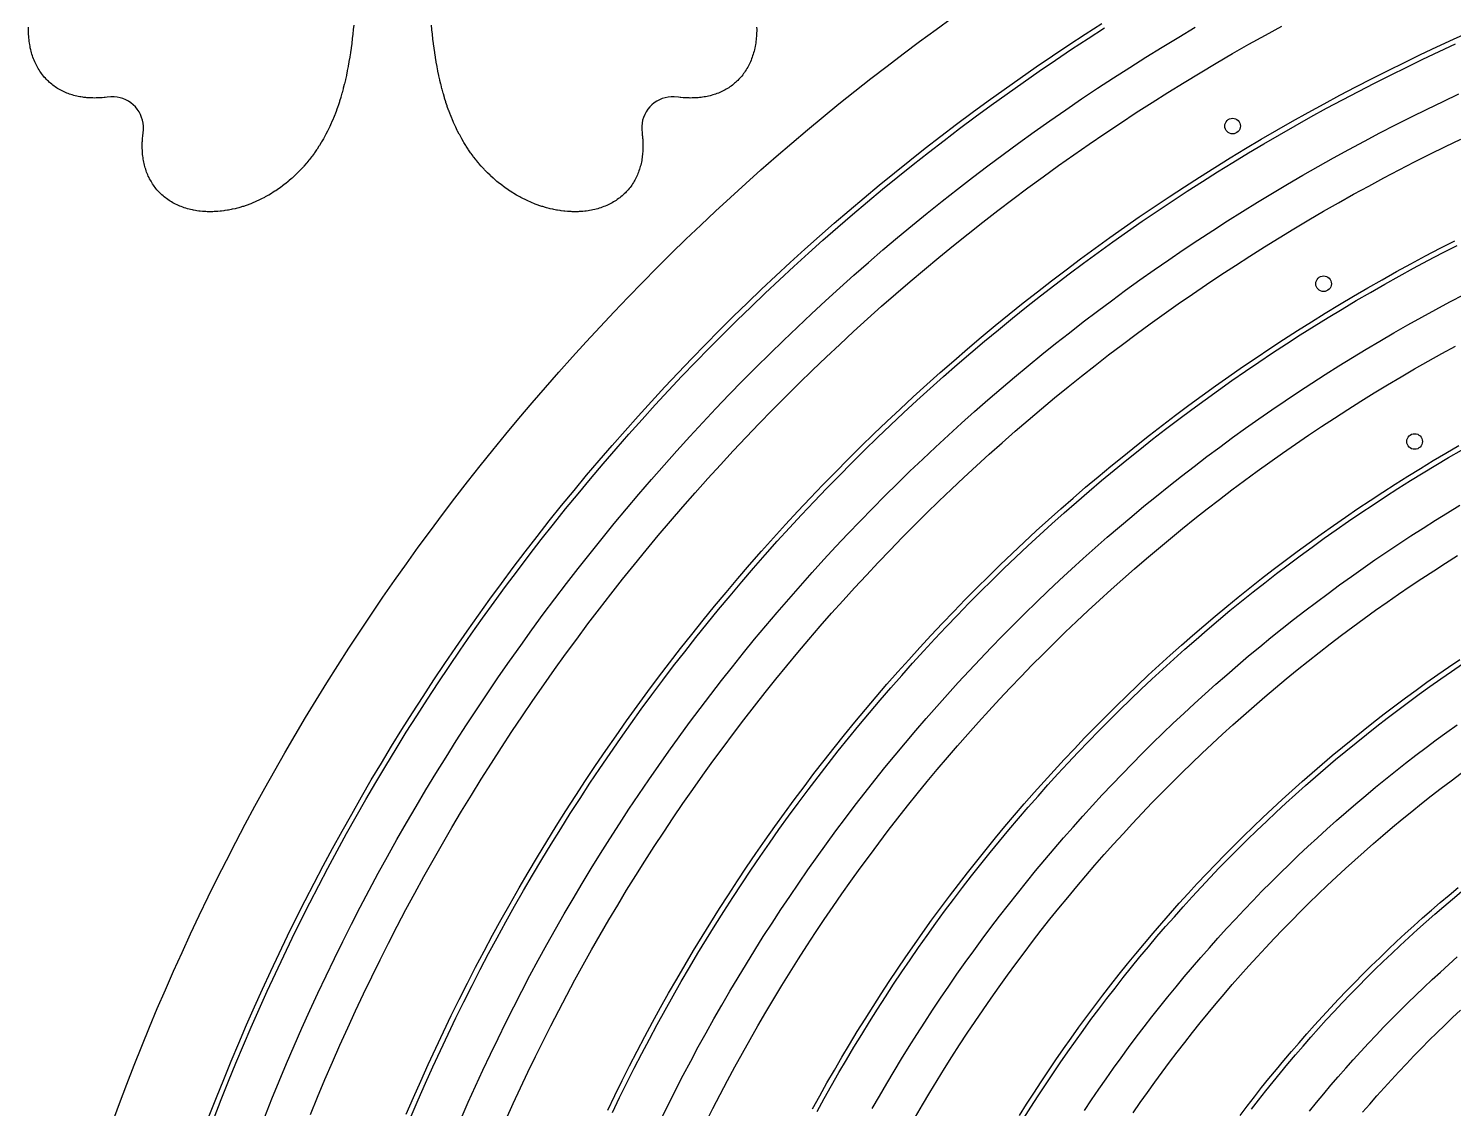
# Model space of a CAD drawing. Header units: metres. Extents: x 10 to 1210, y 10 to 2773.
# Drawn here: x 21 to 295, y 2460.6 to 2668.2 of the extents above; entities that cross this region are included whole.
import ezdxf

# ---------------------------------------------------------------- set-up
doc = ezdxf.new("R2010")
doc.units = ezdxf.units.M
for name, color, linetype in [('ACIKLIK', 5, 'Continuous'), ('ASKI_DELIK', 6, 'Continuous'), ('CAM_SABLON', 4, 'Continuous'), ('DIS_KENAR_V91_Z3', 1, 'Continuous'), ('LAMBA_T4_Z4', 3, 'Continuous')]:
    doc.layers.add(name, color=color, linetype=linetype)

msp = doc.modelspace()

# ---------------------------------------------------------------- linework, layer by layer
at = {"layer": 'ACIKLIK'}
for points in [[(66.43, 2459.03), (67.8, 2462.46), (69.2, 2465.87), (70.63, 2469.28), (72.08, 2472.67), (73.57, 2476.05), (75.09, 2479.42), (76.63, 2482.77), (78.21, 2486.11), (79.81, 2489.43), (81.44, 2492.74), (83.1, 2496.04), (84.79, 2499.32), (86.51, 2502.59), (88.26, 2505.84), (90.04, 2509.07), (91.84, 2512.3), (93.67, 2515.5), (95.53, 2518.69), (97.42, 2521.86), (99.33, 2525.02), (101.28, 2528.16), (103.25, 2531.28), (105.24, 2534.38), (107.27, 2537.47), (109.32, 2540.54), (111.39, 2543.59), (113.5, 2546.62), (115.63, 2549.64), (117.79, 2552.63), (119.97, 2555.61), (122.18, 2558.57), (124.41, 2561.51), (126.67, 2564.42), (128.96, 2567.32), (131.27, 2570.2), (133.6, 2573.06), (135.96, 2575.9), (138.35, 2578.72), (140.76, 2581.51), (143.19, 2584.29), (145.65, 2587.04), (148.13, 2589.77), (150.64, 2592.49), (153.17, 2595.17), (155.72, 2597.84), (158.3, 2600.48), (160.89, 2603.11), (163.52, 2605.7), (166.16, 2608.28), (168.83, 2610.83), (171.51, 2613.36), (174.23, 2615.87), (176.96, 2618.35), (179.71, 2620.81), (182.49, 2623.24), (185.28, 2625.65), (188.1, 2628.04), (190.94, 2630.4), (193.8, 2632.73), (196.68, 2635.04), (199.58, 2637.33), (202.49, 2639.59), (205.43, 2641.82), (208.39, 2644.03), (211.37, 2646.21), (214.36, 2648.37), (217.38, 2650.5), (220.41, 2652.61), (223.46, 2654.68), (226.53, 2656.73), (229.62, 2658.76), (232.72, 2660.75), (235.84, 2662.72), (238.98, 2664.67), (242.14, 2666.58), (245.31, 2668.47)], [(104.18, 2458.71), (105.54, 2461.81), (106.94, 2464.9), (108.35, 2467.98), (109.8, 2471.04), (111.27, 2474.09), (112.77, 2477.12), (114.29, 2480.15), (115.84, 2483.16), (117.42, 2486.15), (119.02, 2489.14), (120.65, 2492.11), (122.3, 2495.06), (123.98, 2498), (125.69, 2500.92), (127.42, 2503.83), (129.18, 2506.73), (130.96, 2509.61), (132.76, 2512.47), (134.6, 2515.32), (136.45, 2518.15), (138.33, 2520.97), (140.24, 2523.77), (142.17, 2526.55), (144.12, 2529.31), (146.1, 2532.06), (148.1, 2534.79), (150.13, 2537.5), (152.18, 2540.2), (154.25, 2542.88), (156.35, 2545.54), (158.47, 2548.18), (160.61, 2550.8), (162.77, 2553.4), (164.96, 2555.99), (167.17, 2558.55), (169.41, 2561.1), (171.66, 2563.62), (173.94, 2566.13), (176.23, 2568.62), (178.55, 2571.08), (180.9, 2573.53), (183.26, 2575.95), (185.64, 2578.36), (188.05, 2580.74), (190.47, 2583.1), (192.92, 2585.45), (195.38, 2587.77), (197.87, 2590.06), (200.38, 2592.34), (202.9, 2594.59), (205.45, 2596.83), (208.01, 2599.04), (210.6, 2601.23), (213.2, 2603.39), (215.82, 2605.53), (218.46, 2607.65), (221.12, 2609.75), (223.8, 2611.82), (226.5, 2613.87), (229.21, 2615.9), (231.94, 2617.9), (234.69, 2619.88), (237.45, 2621.83), (240.23, 2623.76), (243.03, 2625.67), (245.85, 2627.55), (248.68, 2629.4), (251.53, 2631.24), (254.39, 2633.04), (257.27, 2634.82), (260.17, 2636.58), (263.08, 2638.31), (266, 2640.02), (268.94, 2641.7), (271.89, 2643.35), (274.86, 2644.98), (277.85, 2646.58), (280.84, 2648.16), (283.85, 2649.71), (286.88, 2651.23), (289.91, 2652.73), (292.96, 2654.2), (296.02, 2655.65)], [(142.73, 2458.74), (144.09, 2461.51), (145.47, 2464.26), (146.89, 2467), (148.32, 2469.72), (149.78, 2472.44), (151.26, 2475.14), (152.76, 2477.83), (154.29, 2480.5), (155.85, 2483.16), (157.42, 2485.81), (159.02, 2488.44), (160.64, 2491.06), (162.28, 2493.67), (163.95, 2496.26), (165.64, 2498.83), (167.35, 2501.39), (169.08, 2503.94), (170.84, 2506.47), (172.62, 2508.99), (174.42, 2511.49), (176.24, 2513.97), (178.08, 2516.44), (179.95, 2518.89), (181.83, 2521.33), (183.74, 2523.75), (185.67, 2526.15), (187.62, 2528.54), (189.59, 2530.9), (191.58, 2533.25), (193.59, 2535.59), (195.62, 2537.9), (197.67, 2540.2), (199.74, 2542.48), (201.83, 2544.75), (203.94, 2546.99), (206.07, 2549.21), (208.22, 2551.42), (210.39, 2553.61), (212.58, 2555.78), (214.79, 2557.93), (217.01, 2560.06), (219.25, 2562.17), (221.52, 2564.26), (223.8, 2566.33), (226.1, 2568.38), (228.41, 2570.41), (230.75, 2572.42), (233.1, 2574.41), (235.46, 2576.38), (237.85, 2578.33), (240.25, 2580.26), (242.67, 2582.17), (245.11, 2584.05), (247.56, 2585.92), (250.03, 2587.76), (252.51, 2589.58), (255.01, 2591.38), (257.53, 2593.16), (260.06, 2594.92), (262.61, 2596.65), (265.17, 2598.36), (267.74, 2600.05), (270.33, 2601.72), (272.94, 2603.36), (275.56, 2604.98), (278.19, 2606.58), (280.84, 2608.15), (283.5, 2609.71), (286.17, 2611.24), (288.86, 2612.74), (291.56, 2614.22), (294.28, 2615.68), (297, 2617.11)], [(183.23, 2460.59), (184.6, 2463), (186, 2465.4), (187.42, 2467.78), (188.86, 2470.15), (190.32, 2472.51), (191.8, 2474.86), (193.3, 2477.2), (194.82, 2479.52), (196.37, 2481.82), (197.93, 2484.12), (199.51, 2486.4), (201.11, 2488.66), (202.73, 2490.92), (204.37, 2493.15), (206.03, 2495.38), (207.71, 2497.59), (209.41, 2499.78), (211.13, 2501.96), (212.87, 2504.12), (214.62, 2506.27), (216.4, 2508.41), (218.19, 2510.52), (220, 2512.63), (221.83, 2514.71), (223.68, 2516.78), (225.55, 2518.84), (227.43, 2520.88), (229.33, 2522.9), (231.25, 2524.9), (233.19, 2526.89), (235.14, 2528.86), (237.11, 2530.81), (239.1, 2532.75), (241.1, 2534.67), (243.12, 2536.57), (245.16, 2538.45), (247.22, 2540.32), (249.29, 2542.17), (251.37, 2544), (253.48, 2545.81), (255.59, 2547.6), (257.73, 2549.38), (259.88, 2551.13), (262.04, 2552.87), (264.22, 2554.59), (266.41, 2556.29), (268.62, 2557.97), (270.85, 2559.63), (273.08, 2561.27), (275.34, 2562.89), (277.6, 2564.49), (279.88, 2566.07), (282.18, 2567.63), (284.48, 2569.18), (286.8, 2570.7), (289.14, 2572.2), (291.49, 2573.68), (293.85, 2575.14), (296.22, 2576.58)], [(224.01, 2460.2), (225.38, 2462.25), (226.77, 2464.29), (228.18, 2466.32), (229.61, 2468.34), (231.05, 2470.34), (232.51, 2472.33), (233.99, 2474.31), (235.48, 2476.28), (236.99, 2478.23), (238.52, 2480.17), (240.07, 2482.1), (241.63, 2484.01), (243.21, 2485.91), (244.81, 2487.79), (246.42, 2489.66), (248.05, 2491.52), (249.69, 2493.36), (251.35, 2495.19), (253.03, 2497.01), (254.72, 2498.8), (256.43, 2500.59), (258.15, 2502.36), (259.89, 2504.11), (261.64, 2505.85), (263.41, 2507.57), (265.2, 2509.28), (266.99, 2510.97), (268.81, 2512.65), (270.64, 2514.31), (272.48, 2515.95), (274.34, 2517.58), (276.21, 2519.19), (278.09, 2520.79), (279.99, 2522.37), (281.9, 2523.93), (283.83, 2525.48), (285.77, 2527.01), (287.72, 2528.52), (289.69, 2530.01), (291.67, 2531.49), (293.66, 2532.95), (295.66, 2534.39)], [(267.27, 2460.07), (268.64, 2461.75), (270.02, 2463.41), (271.42, 2465.06), (272.83, 2466.7), (274.26, 2468.33), (275.7, 2469.94), (277.16, 2471.55), (278.62, 2473.14), (280.11, 2474.71), (281.6, 2476.28), (283.11, 2477.83), (284.64, 2479.36), (286.17, 2480.89), (287.72, 2482.4), (289.29, 2483.89), (290.86, 2485.38), (292.45, 2486.84), (294.06, 2488.3), (295.67, 2489.74)]]:
    msp.add_lwpolyline(points, dxfattribs=at)
at = {"layer": 'ASKI_DELIK'}
for centre in [(252.5, 2649.47), (270, 2619.15), (287.5, 2588.83)]:
    msp.add_circle(centre, 1.5, dxfattribs=at)
at = {"layer": 'CAM_SABLON'}
for points in [[(56.69, 2458.81), (58.06, 2462.33), (59.46, 2465.83), (60.88, 2469.32), (62.34, 2472.8), (63.83, 2476.26), (65.35, 2479.71), (66.9, 2483.15), (68.48, 2486.57), (70.08, 2489.98), (71.72, 2493.38), (73.39, 2496.76), (75.09, 2500.12), (76.81, 2503.48), (78.57, 2506.81), (80.35, 2510.13), (82.16, 2513.44), (84.01, 2516.73), (85.88, 2520), (87.78, 2523.26), (89.7, 2526.5), (91.66, 2529.72), (93.64, 2532.93), (95.66, 2536.11), (97.69, 2539.28), (99.76, 2542.44), (101.86, 2545.57), (103.98, 2548.69), (106.13, 2551.78), (108.3, 2554.86), (110.5, 2557.92), (112.73, 2560.96), (114.99, 2563.98), (117.27, 2566.98), (119.58, 2569.97), (121.91, 2572.93), (124.27, 2575.87), (126.66, 2578.79), (129.07, 2581.68), (131.5, 2584.56), (133.97, 2587.42), (136.45, 2590.25), (138.96, 2593.06), (141.5, 2595.85), (144.06, 2598.62), (146.64, 2601.37), (149.25, 2604.09), (151.88, 2606.79), (154.53, 2609.47), (157.21, 2612.12), (159.91, 2614.75), (162.63, 2617.36), (165.38, 2619.94), (168.15, 2622.5), (170.94, 2625.04), (173.75, 2627.55), (176.58, 2630.03), (179.44, 2632.5), (182.32, 2634.93), (185.21, 2637.34), (188.13, 2639.73), (191.07, 2642.09), (194.03, 2644.42), (197.02, 2646.73), (200.02, 2649.01), (203.04, 2651.27), (206.08, 2653.5), (209.14, 2655.7), (212.22, 2657.87), (215.31, 2660.02), (218.43, 2662.14), (221.56, 2664.24), (224.72, 2666.31), (227.89, 2668.34)], [(94.56, 2459.12), (95.93, 2462.3), (97.32, 2465.47), (98.75, 2468.63), (100.2, 2471.78), (101.67, 2474.91), (103.18, 2478.03), (104.71, 2481.14), (106.27, 2484.23), (107.86, 2487.31), (109.47, 2490.38), (111.11, 2493.43), (112.78, 2496.47), (114.47, 2499.49), (116.19, 2502.5), (117.93, 2505.49), (119.7, 2508.47), (121.5, 2511.43), (123.33, 2514.38), (125.17, 2517.31), (127.05, 2520.22), (128.95, 2523.12), (130.87, 2526), (132.82, 2528.86), (134.8, 2531.71), (136.8, 2534.54), (138.82, 2537.35), (140.87, 2540.14), (142.94, 2542.92), (145.04, 2545.68), (147.16, 2548.42), (149.3, 2551.14), (151.47, 2553.84), (153.67, 2556.52), (155.88, 2559.19), (158.12, 2561.83), (160.38, 2564.46), (162.66, 2567.06), (164.97, 2569.64), (167.3, 2572.21), (169.65, 2574.75), (172.03, 2577.28), (174.42, 2579.78), (176.84, 2582.26), (179.28, 2584.72), (181.74, 2587.16), (184.22, 2589.58), (186.72, 2591.97), (189.25, 2594.35), (191.79, 2596.7), (194.36, 2599.03), (196.94, 2601.34), (199.54, 2603.62), (202.17, 2605.88), (204.81, 2608.12), (207.48, 2610.33), (210.16, 2612.53), (212.86, 2614.7), (215.58, 2616.84), (218.32, 2618.96), (221.08, 2621.06), (223.86, 2623.13), (226.65, 2625.18), (229.46, 2627.2), (232.29, 2629.2), (235.14, 2631.18), (238, 2633.13), (240.88, 2635.05), (243.78, 2636.95), (246.69, 2638.83), (249.62, 2640.67), (252.57, 2642.5), (255.53, 2644.3), (258.51, 2646.07), (261.5, 2647.81), (264.51, 2649.53), (267.53, 2651.22), (270.57, 2652.89), (273.62, 2654.53), (276.69, 2656.14), (279.77, 2657.73), (282.86, 2659.29), (285.97, 2660.82), (289.09, 2662.33), (292.22, 2663.8), (295.37, 2665.25)], [(133.26, 2459.84), (134.64, 2462.69), (136.03, 2465.52), (137.46, 2468.34), (138.9, 2471.15), (140.37, 2473.95), (141.87, 2476.73), (143.39, 2479.5), (144.93, 2482.26), (146.5, 2485), (148.09, 2487.73), (149.71, 2490.44), (151.34, 2493.14), (153.01, 2495.83), (154.69, 2498.5), (156.4, 2501.16), (158.13, 2503.8), (159.89, 2506.43), (161.67, 2509.04), (163.47, 2511.63), (165.29, 2514.21), (167.14, 2516.78), (169, 2519.33), (170.89, 2521.86), (172.81, 2524.37), (174.74, 2526.87), (176.7, 2529.35), (178.67, 2531.81), (180.67, 2534.26), (182.69, 2536.69), (184.73, 2539.1), (186.8, 2541.49), (188.88, 2543.87), (190.98, 2546.23), (193.11, 2548.56), (195.25, 2550.88), (197.41, 2553.18), (199.6, 2555.47), (201.8, 2557.73), (204.03, 2559.97), (206.27, 2562.2), (208.53, 2564.4), (210.82, 2566.59), (213.12, 2568.75), (215.44, 2570.89), (217.77, 2573.02), (220.13, 2575.12), (222.51, 2577.2), (224.9, 2579.27), (227.31, 2581.31), (229.74, 2583.33), (232.19, 2585.33), (234.65, 2587.3), (237.13, 2589.26), (239.63, 2591.19), (242.14, 2593.11), (244.67, 2595), (247.22, 2596.86), (249.79, 2598.71), (252.37, 2600.53), (254.96, 2602.33), (257.57, 2604.11), (260.2, 2605.87), (262.84, 2607.6), (265.5, 2609.31), (268.17, 2610.99), (270.86, 2612.66), (273.56, 2614.29), (276.27, 2615.91), (279, 2617.5), (281.74, 2619.07), (284.5, 2620.61), (287.27, 2622.13), (290.05, 2623.63), (292.85, 2625.1), (295.66, 2626.54)], [(172.63, 2460.03), (174, 2462.53), (175.39, 2465.02), (176.81, 2467.5), (178.25, 2469.96), (179.71, 2472.42), (181.19, 2474.86), (182.69, 2477.28), (184.21, 2479.7), (185.75, 2482.1), (187.32, 2484.48), (188.9, 2486.86), (190.51, 2489.21), (192.14, 2491.56), (193.78, 2493.89), (195.45, 2496.21), (197.14, 2498.51), (198.85, 2500.79), (200.57, 2503.06), (202.32, 2505.32), (204.09, 2507.56), (205.87, 2509.79), (207.68, 2512), (209.5, 2514.19), (211.35, 2516.37), (213.21, 2518.53), (215.09, 2520.68), (216.99, 2522.81), (218.91, 2524.92), (220.85, 2527.01), (222.8, 2529.09), (224.78, 2531.15), (226.77, 2533.2), (228.78, 2535.22), (230.8, 2537.23), (232.85, 2539.22), (234.91, 2541.2), (236.99, 2543.15), (239.08, 2545.09), (241.19, 2547.01), (243.32, 2548.91), (245.47, 2550.79), (247.63, 2552.65), (249.81, 2554.5), (252, 2556.32), (254.21, 2558.13), (256.44, 2559.91), (258.68, 2561.68), (260.94, 2563.43), (263.21, 2565.15), (265.49, 2566.86), (267.79, 2568.55), (270.11, 2570.22), (272.44, 2571.86), (274.79, 2573.49), (277.14, 2575.1), (279.52, 2576.68), (281.9, 2578.25), (284.3, 2579.79), (286.72, 2581.31), (289.14, 2582.81), (291.58, 2584.29), (294.04, 2585.75), (296.5, 2587.19)], [(212.37, 2458.74), (213.73, 2460.89), (215.11, 2463.03), (216.51, 2465.17), (217.92, 2467.28), (219.36, 2469.39), (220.81, 2471.48), (222.28, 2473.57), (223.77, 2475.63), (225.27, 2477.69), (226.8, 2479.73), (228.34, 2481.76), (229.9, 2483.77), (231.48, 2485.77), (233.07, 2487.76), (234.69, 2489.73), (236.32, 2491.69), (237.96, 2493.64), (239.62, 2495.57), (241.31, 2497.48), (243, 2499.39), (244.72, 2501.27), (246.44, 2503.14), (248.19, 2505), (249.95, 2506.84), (251.73, 2508.67), (253.52, 2510.48), (255.33, 2512.27), (257.16, 2514.05), (259, 2515.81), (260.86, 2517.56), (262.73, 2519.28), (264.61, 2521), (266.52, 2522.69), (268.43, 2524.38), (270.36, 2526.04), (272.31, 2527.68), (274.27, 2529.31), (276.24, 2530.93), (278.23, 2532.52), (280.23, 2534.1), (282.24, 2535.66), (284.27, 2537.2), (286.31, 2538.73), (288.37, 2540.23), (290.43, 2541.72), (292.52, 2543.19), (294.61, 2544.64), (296.72, 2546.08)], [(256.11, 2460.45), (257.48, 2462.22), (258.87, 2463.99), (260.27, 2465.74), (261.69, 2467.47), (263.13, 2469.2), (264.58, 2470.91), (266.04, 2472.61), (267.52, 2474.29), (269.01, 2475.97), (270.52, 2477.63), (272.04, 2479.27), (273.58, 2480.91), (275.13, 2482.53), (276.69, 2484.13), (278.27, 2485.73), (279.87, 2487.31), (281.47, 2488.87), (283.09, 2490.42), (284.73, 2491.96), (286.37, 2493.48), (288.03, 2494.99), (289.71, 2496.48), (291.39, 2497.96), (293.09, 2499.42), (294.8, 2500.87), (296.53, 2502.31)]]:
    msp.add_lwpolyline(points, dxfattribs=at)
at = {"layer": 'DIS_KENAR_V91_Z3'}
for points in [[(83.54, 2668.9), (83.45, 2668.05), (83.45, 2668.02), (83.36, 2667.17), (83.35, 2667.13), (83.25, 2666.29), (83.25, 2666.24), (83.14, 2665.4), (83.14, 2665.35), (83.02, 2664.52), (83.02, 2664.47), (82.9, 2663.64), (82.89, 2663.58), (82.76, 2662.77), (82.75, 2662.7), (82.62, 2661.89), (82.61, 2661.82), (82.47, 2661.02), (82.45, 2660.95), (82.3, 2660.15), (82.29, 2660.07), (82.13, 2659.29), (82.11, 2659.21), (81.94, 2658.43), (81.92, 2658.34), (81.74, 2657.58), (81.72, 2657.49), (81.53, 2656.73), (81.5, 2656.64), (81.3, 2655.89), (81.27, 2655.79), (81.06, 2655.06), (81.03, 2654.95), (80.8, 2654.23), (80.77, 2654.12), (80.52, 2653.37), (80.48, 2653.25), (80.23, 2652.55), (80.19, 2652.44), (79.93, 2651.75), (79.88, 2651.63), (79.61, 2650.96), (79.56, 2650.84), (79.28, 2650.18), (79.22, 2650.05), (78.93, 2649.41), (78.87, 2649.28), (78.56, 2648.65), (78.49, 2648.52), (78.17, 2647.9), (78.1, 2647.77), (77.77, 2647.16), (77.7, 2647.03), (77.36, 2646.44), (77.28, 2646.31), (76.92, 2645.73), (76.84, 2645.6), (76.47, 2645.03), (76.38, 2644.9), (76, 2644.35), (75.91, 2644.22), (75.52, 2643.69), (75.42, 2643.55), (75.01, 2643.03), (74.91, 2642.9), (74.5, 2642.4), (74.39, 2642.27), (73.96, 2641.78), (73.85, 2641.65), (73.41, 2641.18), (73.3, 2641.06), (72.85, 2640.6), (72.73, 2640.47), (72.27, 2640.03), (72.15, 2639.91), (71.68, 2639.48), (71.55, 2639.37), (71.07, 2638.96), (70.94, 2638.84), (70.46, 2638.45), (70.32, 2638.34), (69.82, 2637.96), (69.68, 2637.86), (69.18, 2637.49), (69.04, 2637.39), (68.53, 2637.05), (68.38, 2636.95), (67.87, 2636.62), (67.71, 2636.53), (67.2, 2636.22), (67.04, 2636.13), (66.52, 2635.84), (66.36, 2635.75), (65.83, 2635.48), (65.66, 2635.4), (65.13, 2635.15), (64.97, 2635.07), (64.44, 2634.83), (64.27, 2634.76), (63.73, 2634.55), (63.56, 2634.48), (63.03, 2634.28), (62.85, 2634.22), (62.32, 2634.04), (62.13, 2633.98), (61.61, 2633.83), (61.42, 2633.77), (60.9, 2633.64), (60.71, 2633.59), (60.19, 2633.47), (59.99, 2633.43), (59.48, 2633.33), (59.28, 2633.29), (58.78, 2633.21), (58.57, 2633.18), (58.08, 2633.12), (57.87, 2633.1), (57.38, 2633.06), (57.17, 2633.04), (56.69, 2633.02), (56.47, 2633.01), (56.01, 2633), (55.79, 2633), (55.34, 2633.01), (55.11, 2633.02), (54.68, 2633.05), (54.44, 2633.07), (54.02, 2633.11), (53.78, 2633.14), (53.38, 2633.19), (53.14, 2633.23), (52.75, 2633.3), (52.51, 2633.35), (52.14, 2633.43), (51.89, 2633.5), (51.54, 2633.59), (51.28, 2633.67), (50.95, 2633.77), (50.69, 2633.86), (50.38, 2633.98), (50.12, 2634.08), (49.83, 2634.21), (49.57, 2634.33), (49.29, 2634.46), (49.03, 2634.59), (48.77, 2634.73), (48.52, 2634.88), (48.27, 2635.03), (48.02, 2635.19), (47.79, 2635.35), (47.55, 2635.52), (47.33, 2635.68), (47.09, 2635.87), (46.89, 2636.04), (46.66, 2636.25), (46.47, 2636.42), (46.25, 2636.64), (46.08, 2636.82), (45.87, 2637.05), (45.7, 2637.24), (45.5, 2637.48), (45.35, 2637.67), (45.16, 2637.92), (45.02, 2638.13), (44.85, 2638.38), (44.71, 2638.6), (44.56, 2638.85), (44.43, 2639.08), (44.29, 2639.34), (44.17, 2639.58), (44.04, 2639.85), (43.93, 2640.1), (43.82, 2640.36), (43.72, 2640.63), (43.63, 2640.89), (43.53, 2641.17), (43.45, 2641.42), (43.37, 2641.72), (43.3, 2641.97), (43.23, 2642.28), (43.17, 2642.52), (43.11, 2642.84), (43.07, 2643.09), (43.02, 2643.42), (42.99, 2643.66), (42.95, 2644), (42.92, 2644.23), (42.9, 2644.59), (42.89, 2644.81), (42.87, 2645.18), (42.87, 2645.39), (42.86, 2645.78), (42.87, 2645.98), (42.88, 2646.37), (42.89, 2646.57), (42.91, 2646.97), (42.93, 2647.15), (42.97, 2647.56), (42.99, 2647.74), (43.03, 2648.06), (43.1, 2648.87), (43.1, 2649.45), (43.04, 2650.03), (42.92, 2650.6), (42.75, 2651.15), (42.52, 2651.69), (42.25, 2652.21), (41.92, 2652.69), (41.55, 2653.14), (41.14, 2653.55), (40.69, 2653.92), (40.21, 2654.25), (39.69, 2654.52), (39.15, 2654.75), (38.6, 2654.92), (38.03, 2655.04), (37.45, 2655.1), (36.86, 2655.1), (36.11, 2655.03), (36.11, 2655.03), (35.74, 2654.99), (35.56, 2654.97), (35.15, 2654.93), (34.97, 2654.91), (34.57, 2654.89), (34.37, 2654.88), (33.98, 2654.87), (33.78, 2654.86), (33.39, 2654.87), (33.18, 2654.87), (32.81, 2654.89), (32.59, 2654.9), (32.23, 2654.92), (32, 2654.95), (31.66, 2654.99), (31.42, 2655.02), (31.09, 2655.07), (30.84, 2655.11), (30.52, 2655.17), (30.28, 2655.23), (29.97, 2655.3), (29.72, 2655.37), (29.42, 2655.45), (29.17, 2655.53), (28.89, 2655.63), (28.63, 2655.72), (28.36, 2655.82), (28.1, 2655.93), (27.85, 2656.04), (27.58, 2656.17), (27.34, 2656.29), (27.08, 2656.43), (26.85, 2656.56), (26.6, 2656.71), (26.38, 2656.85), (26.13, 2657.02), (25.92, 2657.16), (25.67, 2657.35), (25.48, 2657.5), (25.24, 2657.7), (25.05, 2657.87), (24.82, 2658.08), (24.64, 2658.25), (24.42, 2658.47), (24.25, 2658.66), (24.04, 2658.89), (23.87, 2659.09), (23.68, 2659.33), (23.52, 2659.55), (23.35, 2659.79), (23.19, 2660.02), (23.03, 2660.27), (22.88, 2660.52), (22.73, 2660.77), (22.59, 2661.03), (22.46, 2661.29), (22.33, 2661.57), (22.21, 2661.83), (22.08, 2662.12), (21.98, 2662.38), (21.86, 2662.69), (21.77, 2662.95), (21.67, 2663.28), (21.59, 2663.54), (21.5, 2663.89), (21.43, 2664.14), (21.35, 2664.51), (21.3, 2664.75), (21.23, 2665.14), (21.19, 2665.38), (21.14, 2665.78), (21.11, 2666.02), (21.07, 2666.44), (21.05, 2666.68), (21.02, 2667.11), (21.01, 2667.34), (21, 2667.79), (21, 2668.01), (21.01, 2668.47)], [(37.14, 2457.91), (38.5, 2461.59), (39.89, 2465.27), (41.31, 2468.93), (42.77, 2472.57), (44.25, 2476.21), (45.77, 2479.83), (47.32, 2483.44), (48.9, 2487.03), (50.52, 2490.61), (52.16, 2494.18), (53.84, 2497.73), (55.54, 2501.27), (57.28, 2504.79), (59.05, 2508.3), (60.85, 2511.79), (62.67, 2515.26), (64.53, 2518.72), (66.42, 2522.16), (68.34, 2525.59), (70.29, 2529), (72.27, 2532.39), (74.27, 2535.77), (76.31, 2539.12), (78.38, 2542.46), (80.47, 2545.78), (82.6, 2549.09), (84.75, 2552.37), (86.93, 2555.64), (89.14, 2558.88), (91.38, 2562.11), (93.65, 2565.32), (95.94, 2568.5), (98.26, 2571.67), (100.61, 2574.82), (102.99, 2577.94), (105.4, 2581.05), (107.83, 2584.13), (110.28, 2587.19), (112.77, 2590.24), (115.28, 2593.25), (117.82, 2596.25), (120.38, 2599.23), (122.97, 2602.18), (125.58, 2605.11), (128.23, 2608.02), (130.89, 2610.9), (133.58, 2613.76), (136.3, 2616.6), (139.04, 2619.41), (141.8, 2622.2), (144.59, 2624.96), (147.4, 2627.7), (150.24, 2630.42), (153.1, 2633.11), (155.98, 2635.77), (158.89, 2638.42), (161.82, 2641.03), (164.77, 2643.62), (167.75, 2646.18), (170.75, 2648.72), (173.76, 2651.23), (176.81, 2653.72), (179.87, 2656.17), (182.95, 2658.6), (186.06, 2661.01), (189.18, 2663.39), (192.33, 2665.74), (195.5, 2668.06), (198.68, 2670.35)], [(75.22, 2459.46), (76.59, 2462.81), (77.99, 2466.15), (79.42, 2469.48), (80.88, 2472.8), (82.37, 2476.1), (83.88, 2479.39), (85.43, 2482.66), (87, 2485.92), (88.6, 2489.17), (90.23, 2492.41), (91.89, 2495.63), (93.58, 2498.83), (95.29, 2502.02), (97.03, 2505.2), (98.8, 2508.36), (100.6, 2511.5), (102.42, 2514.63), (104.28, 2517.74), (106.15, 2520.84), (108.06, 2523.92), (109.99, 2526.98), (111.95, 2530.03), (113.94, 2533.05), (115.95, 2536.07), (117.99, 2539.06), (120.05, 2542.03), (122.14, 2544.99), (124.26, 2547.93), (126.4, 2550.85), (128.57, 2553.75), (130.76, 2556.64), (132.98, 2559.5), (135.22, 2562.34), (137.48, 2565.17), (139.78, 2567.97), (142.09, 2570.76), (144.43, 2573.52), (146.8, 2576.26), (149.18, 2578.99), (151.59, 2581.69), (154.03, 2584.37), (156.49, 2587.03), (158.97, 2589.67), (161.47, 2592.28), (164, 2594.88), (166.55, 2597.45), (169.12, 2600), (171.72, 2602.53), (174.33, 2605.03), (176.97, 2607.51), (179.63, 2609.97), (182.31, 2612.41), (185.01, 2614.82), (187.74, 2617.2), (190.48, 2619.57), (193.24, 2621.91), (196.03, 2624.22), (198.83, 2626.52), (201.66, 2628.78), (204.5, 2631.02), (207.36, 2633.24), (210.25, 2635.43), (213.15, 2637.6), (216.07, 2639.74), (219.01, 2641.86), (221.97, 2643.95), (224.94, 2646.01), (227.93, 2648.05), (230.95, 2650.06), (233.97, 2652.05), (237.02, 2654.01), (240.08, 2655.94), (243.16, 2657.85), (246.26, 2659.72), (249.37, 2661.58), (252.5, 2663.4), (255.64, 2665.2), (258.8, 2666.97), (261.98, 2668.71)], [(160.99, 2668.47), (161, 2668.01), (161, 2667.79), (160.99, 2667.34), (160.98, 2667.11), (160.95, 2666.68), (160.93, 2666.44), (160.89, 2666.02), (160.86, 2665.78), (160.81, 2665.38), (160.77, 2665.14), (160.7, 2664.75), (160.65, 2664.51), (160.57, 2664.14), (160.5, 2663.89), (160.41, 2663.54), (160.33, 2663.28), (160.23, 2662.95), (160.14, 2662.69), (160.02, 2662.38), (159.92, 2662.12), (159.79, 2661.83), (159.67, 2661.57), (159.54, 2661.29), (159.41, 2661.03), (159.27, 2660.77), (159.12, 2660.52), (158.97, 2660.27), (158.81, 2660.02), (158.65, 2659.79), (158.48, 2659.55), (158.32, 2659.33), (158.13, 2659.09), (157.96, 2658.89), (157.75, 2658.66), (157.58, 2658.47), (157.36, 2658.25), (157.18, 2658.08), (156.95, 2657.87), (156.76, 2657.7), (156.52, 2657.5), (156.33, 2657.35), (156.08, 2657.16), (155.87, 2657.02), (155.62, 2656.85), (155.4, 2656.71), (155.15, 2656.56), (154.92, 2656.43), (154.66, 2656.29), (154.42, 2656.17), (154.15, 2656.04), (153.9, 2655.93), (153.64, 2655.82), (153.37, 2655.72), (153.11, 2655.63), (152.83, 2655.53), (152.58, 2655.45), (152.28, 2655.37), (152.03, 2655.3), (151.72, 2655.23), (151.48, 2655.17), (151.16, 2655.11), (150.91, 2655.07), (150.58, 2655.02), (150.34, 2654.99), (150, 2654.95), (149.77, 2654.92), (149.41, 2654.9), (149.19, 2654.89), (148.82, 2654.87), (148.61, 2654.87), (148.22, 2654.86), (148.02, 2654.87), (147.63, 2654.88), (147.43, 2654.89), (147.03, 2654.91), (146.85, 2654.93), (146.44, 2654.97), (146.26, 2654.99), (145.94, 2655.03), (145.13, 2655.1), (144.55, 2655.1), (143.97, 2655.04), (143.4, 2654.92), (142.85, 2654.75), (142.31, 2654.52), (141.79, 2654.25), (141.31, 2653.92), (140.86, 2653.55), (140.45, 2653.14), (140.08, 2652.69), (139.75, 2652.21), (139.48, 2651.69), (139.25, 2651.15), (139.08, 2650.6), (138.96, 2650.03), (138.9, 2649.45), (138.9, 2648.86), (138.97, 2648.11), (139.01, 2647.74), (139.03, 2647.56), (139.07, 2647.15), (139.09, 2646.97), (139.11, 2646.57), (139.12, 2646.37), (139.13, 2645.98), (139.14, 2645.78), (139.13, 2645.39), (139.13, 2645.18), (139.11, 2644.81), (139.1, 2644.59), (139.08, 2644.23), (139.05, 2644), (139.01, 2643.66), (138.98, 2643.42), (138.93, 2643.09), (138.89, 2642.84), (138.83, 2642.52), (138.77, 2642.28), (138.7, 2641.97), (138.63, 2641.72), (138.55, 2641.42), (138.47, 2641.17), (138.37, 2640.89), (138.28, 2640.63), (138.18, 2640.36), (138.07, 2640.1), (137.96, 2639.85), (137.83, 2639.58), (137.71, 2639.34), (137.57, 2639.08), (137.44, 2638.85), (137.29, 2638.6), (137.15, 2638.38), (136.98, 2638.13), (136.84, 2637.92), (136.65, 2637.67), (136.5, 2637.48), (136.3, 2637.24), (136.13, 2637.05), (135.92, 2636.82), (135.75, 2636.64), (135.53, 2636.42), (135.34, 2636.25), (135.11, 2636.04), (134.91, 2635.87), (134.67, 2635.68), (134.45, 2635.52), (134.21, 2635.35), (133.98, 2635.19), (133.73, 2635.03), (133.48, 2634.88), (133.23, 2634.73), (132.97, 2634.59), (132.71, 2634.46), (132.43, 2634.33), (132.17, 2634.21), (131.88, 2634.08), (131.62, 2633.98), (131.31, 2633.86), (131.05, 2633.77), (130.72, 2633.67), (130.46, 2633.59), (130.11, 2633.5), (129.86, 2633.43), (129.49, 2633.35), (129.25, 2633.3), (128.86, 2633.23), (128.62, 2633.19), (128.22, 2633.14), (127.98, 2633.11), (127.56, 2633.07), (127.32, 2633.05), (126.89, 2633.02), (126.66, 2633.01), (126.21, 2633), (125.99, 2633), (125.53, 2633.01), (125.31, 2633.02), (124.83, 2633.04), (124.62, 2633.06), (124.13, 2633.1), (123.92, 2633.12), (123.43, 2633.18), (123.22, 2633.21), (122.72, 2633.29), (122.52, 2633.33), (122.01, 2633.43), (121.81, 2633.47), (121.29, 2633.59), (121.1, 2633.64), (120.58, 2633.77), (120.39, 2633.83), (119.87, 2633.98), (119.68, 2634.04), (119.15, 2634.22), (118.97, 2634.28), (118.44, 2634.48), (118.27, 2634.55), (117.73, 2634.76), (117.56, 2634.83), (117.03, 2635.07), (116.87, 2635.15), (116.34, 2635.4), (116.17, 2635.48), (115.64, 2635.75), (115.48, 2635.84), (114.96, 2636.13), (114.8, 2636.22), (114.29, 2636.53), (114.13, 2636.62), (113.62, 2636.95), (113.47, 2637.05), (112.96, 2637.39), (112.82, 2637.49), (112.32, 2637.86), (112.18, 2637.96), (111.68, 2638.34), (111.54, 2638.45), (111.06, 2638.84), (110.93, 2638.96), (110.45, 2639.37), (110.32, 2639.48), (109.85, 2639.91), (109.73, 2640.03), (109.27, 2640.47), (109.15, 2640.6), (108.7, 2641.06), (108.59, 2641.18), (108.15, 2641.65), (108.04, 2641.78), (107.61, 2642.27), (107.5, 2642.4), (107.09, 2642.9), (106.99, 2643.03), (106.58, 2643.55), (106.48, 2643.69), (106.09, 2644.22), (106, 2644.35), (105.62, 2644.9), (105.53, 2645.03), (105.16, 2645.6), (105.08, 2645.73), (104.72, 2646.31), (104.64, 2646.44), (104.3, 2647.03), (104.23, 2647.16), (103.9, 2647.77), (103.83, 2647.9), (103.51, 2648.52), (103.44, 2648.65), (103.13, 2649.28), (103.07, 2649.41), (102.78, 2650.05), (102.72, 2650.18), (102.44, 2650.84), (102.39, 2650.96), (102.12, 2651.63), (102.07, 2651.75), (101.81, 2652.44), (101.77, 2652.55), (101.52, 2653.25), (101.48, 2653.36), (101.26, 2654.03), (101.23, 2654.13), (101, 2654.86), (100.97, 2654.97), (100.76, 2655.7), (100.73, 2655.8), (100.52, 2656.55), (100.5, 2656.65), (100.31, 2657.4), (100.28, 2657.5), (100.1, 2658.26), (100.08, 2658.35), (99.91, 2659.13), (99.89, 2659.21), (99.73, 2660), (99.71, 2660.08), (99.56, 2660.88), (99.55, 2660.95), (99.4, 2661.76), (99.39, 2661.83), (99.26, 2662.64), (99.25, 2662.71), (99.12, 2663.53), (99.11, 2663.59), (98.99, 2664.42), (98.98, 2664.47), (98.87, 2665.31), (98.86, 2665.36), (98.76, 2666.2), (98.75, 2666.24), (98.65, 2667.09), (98.65, 2667.13), (98.55, 2667.98), (98.55, 2668.02), (98.46, 2668.87)], [(112.85, 2458.56), (114.21, 2461.58), (115.6, 2464.59), (117.02, 2467.59), (118.46, 2470.58), (119.92, 2473.56), (121.42, 2476.52), (122.94, 2479.46), (124.48, 2482.4), (126.05, 2485.32), (127.64, 2488.23), (129.26, 2491.12), (130.91, 2494), (132.58, 2496.86), (134.28, 2499.71), (136, 2502.55), (137.74, 2505.37), (139.51, 2508.17), (141.31, 2510.96), (143.12, 2513.74), (144.97, 2516.49), (146.83, 2519.23), (148.72, 2521.96), (150.64, 2524.67), (152.57, 2527.36), (154.53, 2530.03), (156.52, 2532.69), (158.53, 2535.33), (160.56, 2537.95), (162.61, 2540.56), (164.68, 2543.14), (166.78, 2545.71), (168.9, 2548.26), (171.05, 2550.79), (173.21, 2553.3), (175.4, 2555.8), (177.6, 2558.27), (179.83, 2560.72), (182.09, 2563.16), (184.36, 2565.57), (186.65, 2567.97), (188.96, 2570.35), (191.3, 2572.7), (193.65, 2575.04), (196.03, 2577.35), (198.43, 2579.64), (200.84, 2581.91), (203.28, 2584.17), (205.73, 2586.4), (208.2, 2588.6), (210.7, 2590.79), (213.21, 2592.95), (215.74, 2595.1), (218.29, 2597.22), (220.86, 2599.32), (223.44, 2601.39), (226.05, 2603.44), (228.67, 2605.47), (231.31, 2607.48), (233.97, 2609.47), (236.64, 2611.43), (239.33, 2613.36), (242.04, 2615.28), (244.77, 2617.17), (247.51, 2619.03), (250.26, 2620.88), (253.04, 2622.69), (255.83, 2624.49), (258.63, 2626.26), (261.45, 2628), (264.29, 2629.72), (267.14, 2631.42), (270, 2633.09), (272.88, 2634.74), (275.77, 2636.36), (278.68, 2637.95), (281.6, 2639.52), (284.54, 2641.06), (287.48, 2642.58), (290.44, 2644.08), (293.42, 2645.54), (296.41, 2646.98)], [(151.25, 2457.94), (152.6, 2460.63), (153.98, 2463.3), (155.38, 2465.97), (156.81, 2468.62), (158.26, 2471.26), (159.73, 2473.89), (161.22, 2476.5), (162.74, 2479.1), (164.28, 2481.69), (165.84, 2484.26), (167.42, 2486.82), (169.03, 2489.37), (170.66, 2491.9), (172.31, 2494.42), (173.98, 2496.92), (175.68, 2499.41), (177.39, 2501.88), (179.13, 2504.34), (180.89, 2506.79), (182.67, 2509.21), (184.47, 2511.63), (186.29, 2514.02), (188.14, 2516.4), (190, 2518.77), (191.88, 2521.12), (193.79, 2523.45), (195.71, 2525.76), (197.66, 2528.06), (199.63, 2530.34), (201.61, 2532.6), (203.62, 2534.85), (205.64, 2537.08), (207.68, 2539.29), (209.75, 2541.48), (211.83, 2543.66), (213.93, 2545.81), (216.05, 2547.95), (218.19, 2550.07), (220.34, 2552.17), (222.52, 2554.25), (224.71, 2556.32), (226.92, 2558.36), (229.15, 2560.38), (231.4, 2562.39), (233.66, 2564.37), (235.94, 2566.34), (238.24, 2568.29), (240.55, 2570.21), (242.88, 2572.12), (245.23, 2574), (247.6, 2575.86), (249.98, 2577.71), (252.37, 2579.53), (254.79, 2581.33), (257.21, 2583.11), (259.66, 2584.87), (262.12, 2586.61), (264.59, 2588.32), (267.08, 2590.02), (269.58, 2591.69), (272.1, 2593.34), (274.63, 2594.97), (277.18, 2596.58), (279.74, 2598.16), (282.31, 2599.72), (284.9, 2601.26), (287.5, 2602.78), (290.11, 2604.27), (292.74, 2605.74), (295.38, 2607.19)], [(191.53, 2459), (192.89, 2461.34), (194.28, 2463.66), (195.68, 2465.97), (197.11, 2468.27), (198.55, 2470.56), (200.01, 2472.84), (201.5, 2475.1), (203, 2477.35), (204.52, 2479.59), (206.06, 2481.81), (207.62, 2484.02), (209.2, 2486.21), (210.8, 2488.4), (212.42, 2490.56), (214.06, 2492.72), (215.72, 2494.86), (217.39, 2496.98), (219.08, 2499.09), (220.8, 2501.18), (222.53, 2503.26), (224.27, 2505.33), (226.04, 2507.38), (227.82, 2509.41), (229.63, 2511.43), (231.44, 2513.43), (233.28, 2515.42), (235.13, 2517.39), (237, 2519.34), (238.89, 2521.28), (240.8, 2523.2), (242.72, 2525.11), (244.66, 2527), (246.61, 2528.87), (248.58, 2530.72), (250.57, 2532.56), (252.57, 2534.37), (254.59, 2536.18), (256.62, 2537.96), (258.67, 2539.73), (260.74, 2541.47), (262.82, 2543.2), (264.91, 2544.92), (267.02, 2546.61), (269.14, 2548.28), (271.28, 2549.94), (273.44, 2551.58), (275.6, 2553.2), (277.79, 2554.8), (279.98, 2556.38), (282.19, 2557.94), (284.41, 2559.48), (286.65, 2561), (288.9, 2562.5), (291.16, 2563.99), (293.44, 2565.45), (295.73, 2566.89)], [(233.37, 2459.76), (234.73, 2461.73), (236.12, 2463.69), (237.52, 2465.64), (238.94, 2467.58), (240.38, 2469.5), (241.83, 2471.41), (243.3, 2473.31), (244.78, 2475.19), (246.28, 2477.06), (247.8, 2478.92), (249.34, 2480.77), (250.89, 2482.6), (252.45, 2484.42), (254.04, 2486.22), (255.64, 2488.01), (257.25, 2489.79), (258.88, 2491.55), (260.52, 2493.3), (262.18, 2495.03), (263.86, 2496.75), (265.55, 2498.45), (267.25, 2500.14), (268.97, 2501.82), (270.7, 2503.48), (272.45, 2505.12), (274.21, 2506.75), (275.99, 2508.36), (277.78, 2509.96), (279.58, 2511.55), (281.4, 2513.11), (283.23, 2514.66), (285.08, 2516.2), (286.94, 2517.72), (288.81, 2519.22), (290.69, 2520.7), (292.59, 2522.17), (294.5, 2523.62), (296.42, 2525.06)], [(277.5, 2459.87), (278.87, 2461.45), (280.25, 2463.03), (281.65, 2464.59), (283.05, 2466.14), (284.48, 2467.68), (285.91, 2469.21), (287.36, 2470.72), (288.82, 2472.22), (290.29, 2473.71), (291.78, 2475.18), (293.28, 2476.64), (294.79, 2478.09), (296.32, 2479.52)]]:
    msp.add_lwpolyline(points, dxfattribs=at)
at = {"layer": 'LAMBA_T4_Z4'}
for points in [[(55.76, 2459.17), (57.13, 2462.69), (58.53, 2466.2), (59.96, 2469.7), (61.42, 2473.19), (62.91, 2476.66), (64.43, 2480.12), (65.99, 2483.56), (67.57, 2486.99), (69.18, 2490.41), (70.82, 2493.81), (72.49, 2497.2), (74.19, 2500.58), (75.92, 2503.94), (77.68, 2507.28), (79.47, 2510.61), (81.29, 2513.92), (83.14, 2517.22), (85.01, 2520.5), (86.91, 2523.76), (88.85, 2527.01), (90.81, 2530.24), (92.8, 2533.45), (94.81, 2536.65), (96.86, 2539.83), (98.93, 2542.99), (101.03, 2546.13), (103.15, 2549.25), (105.31, 2552.36), (107.49, 2555.44), (109.7, 2558.51), (111.93, 2561.56), (114.19, 2564.59), (116.48, 2567.59), (118.79, 2570.58), (121.13, 2573.55), (123.5, 2576.5), (125.89, 2579.42), (128.3, 2582.33), (130.74, 2585.21), (133.21, 2588.07), (135.7, 2590.91), (138.22, 2593.73), (140.76, 2596.53), (143.32, 2599.31), (145.91, 2602.06), (148.53, 2604.79), (151.16, 2607.49), (153.82, 2610.18), (156.51, 2612.84), (159.21, 2615.47), (161.94, 2618.09), (164.69, 2620.68), (167.47, 2623.24), (170.27, 2625.78), (173.09, 2628.3), (175.93, 2630.79), (178.79, 2633.26), (181.67, 2635.7), (184.58, 2638.11), (187.5, 2640.5), (190.45, 2642.87), (193.42, 2645.21), (196.41, 2647.52), (199.41, 2649.81), (202.44, 2652.07), (205.49, 2654.3), (208.56, 2656.51), (211.64, 2658.69), (214.75, 2660.85), (217.87, 2662.97), (221.01, 2665.07), (224.17, 2667.14), (227.35, 2669.19)], [(93.64, 2459.51), (95.01, 2462.7), (96.41, 2465.88), (97.84, 2469.05), (99.29, 2472.2), (100.77, 2475.34), (102.28, 2478.47), (103.82, 2481.59), (105.38, 2484.69), (106.97, 2487.78), (108.59, 2490.85), (110.23, 2493.91), (111.9, 2496.95), (113.6, 2499.98), (115.32, 2503), (117.07, 2506), (118.85, 2508.99), (120.65, 2511.95), (122.48, 2514.91), (124.33, 2517.85), (126.21, 2520.77), (128.11, 2523.67), (130.04, 2526.56), (132, 2529.43), (133.98, 2532.28), (135.98, 2535.12), (138.01, 2537.94), (140.07, 2540.74), (142.14, 2543.52), (144.25, 2546.29), (146.37, 2549.03), (148.52, 2551.76), (150.7, 2554.47), (152.89, 2557.16), (155.11, 2559.83), (157.36, 2562.48), (159.63, 2565.11), (161.92, 2567.72), (164.23, 2570.31), (166.56, 2572.88), (168.92, 2575.44), (171.3, 2577.97), (173.7, 2580.47), (176.13, 2582.96), (178.57, 2585.43), (181.04, 2587.87), (183.53, 2590.3), (186.03, 2592.7), (188.56, 2595.08), (191.12, 2597.44), (193.69, 2599.77), (196.28, 2602.08), (198.89, 2604.37), (201.52, 2606.64), (204.17, 2608.89), (206.84, 2611.11), (209.53, 2613.3), (212.24, 2615.48), (214.97, 2617.63), (217.71, 2619.75), (220.48, 2621.86), (223.26, 2623.93), (226.06, 2625.99), (228.88, 2628.02), (231.72, 2630.02), (234.57, 2632), (237.44, 2633.96), (240.33, 2635.89), (243.23, 2637.79), (246.15, 2639.67), (249.09, 2641.52), (252.05, 2643.35), (255.01, 2645.15), (258, 2646.93), (261, 2648.68), (264.02, 2650.4), (267.05, 2652.1), (270.09, 2653.77), (273.15, 2655.41), (276.22, 2657.03), (279.31, 2658.62), (282.41, 2660.18), (285.53, 2661.72), (288.66, 2663.23), (291.8, 2664.71), (294.95, 2666.16), (298.12, 2667.59)], [(132.36, 2460.28), (133.74, 2463.13), (135.14, 2465.97), (136.56, 2468.8), (138.02, 2471.61), (139.49, 2474.42), (140.99, 2477.21), (142.51, 2479.99), (144.06, 2482.75), (145.63, 2485.5), (147.23, 2488.24), (148.85, 2490.96), (150.49, 2493.67), (152.16, 2496.36), (153.85, 2499.04), (155.56, 2501.7), (157.3, 2504.35), (159.06, 2506.99), (160.84, 2509.61), (162.65, 2512.21), (164.48, 2514.8), (166.33, 2517.37), (168.2, 2519.92), (170.1, 2522.46), (172.01, 2524.98), (173.95, 2527.49), (175.91, 2529.97), (177.9, 2532.44), (179.9, 2534.9), (181.93, 2537.33), (183.97, 2539.75), (186.04, 2542.15), (188.13, 2544.53), (190.24, 2546.89), (192.37, 2549.24), (194.52, 2551.57), (196.69, 2553.87), (198.88, 2556.16), (201.09, 2558.43), (203.32, 2560.68), (205.57, 2562.91), (207.84, 2565.12), (210.13, 2567.31), (212.43, 2569.48), (214.76, 2571.63), (217.11, 2573.76), (219.47, 2575.87), (221.85, 2577.96), (224.25, 2580.03), (226.67, 2582.07), (229.1, 2584.1), (231.56, 2586.1), (234.03, 2588.09), (236.51, 2590.05), (239.02, 2591.99), (241.54, 2593.9), (244.08, 2595.8), (246.63, 2597.67), (249.2, 2599.52), (251.79, 2601.35), (254.39, 2603.16), (257.01, 2604.94), (259.65, 2606.7), (262.3, 2608.44), (264.96, 2610.15), (267.64, 2611.84), (270.33, 2613.51), (273.04, 2615.15), (275.76, 2616.77), (278.5, 2618.37), (281.25, 2619.94), (284.01, 2621.49), (286.79, 2623.01), (289.58, 2624.51), (292.39, 2625.98), (295.2, 2627.44)], [(171.75, 2460.51), (173.12, 2463.02), (174.52, 2465.51), (175.94, 2468), (177.39, 2470.47), (178.85, 2472.93), (180.33, 2475.38), (181.84, 2477.81), (183.37, 2480.23), (184.92, 2482.64), (186.49, 2485.04), (188.08, 2487.42), (189.69, 2489.78), (191.32, 2492.13), (192.97, 2494.47), (194.64, 2496.79), (196.34, 2499.1), (198.05, 2501.4), (199.78, 2503.67), (201.53, 2505.94), (203.3, 2508.18), (205.1, 2510.42), (206.91, 2512.63), (208.74, 2514.83), (210.59, 2517.02), (212.46, 2519.19), (214.34, 2521.34), (216.25, 2523.47), (218.17, 2525.59), (220.12, 2527.7), (222.08, 2529.78), (224.06, 2531.85), (226.05, 2533.9), (228.07, 2535.93), (230.1, 2537.95), (232.15, 2539.94), (234.22, 2541.92), (236.3, 2543.88), (238.41, 2545.83), (240.53, 2547.75), (242.66, 2549.66), (244.81, 2551.54), (246.98, 2553.41), (249.17, 2555.26), (251.37, 2557.09), (253.58, 2558.9), (255.82, 2560.7), (258.06, 2562.47), (260.33, 2564.22), (262.6, 2565.95), (264.9, 2567.66), (267.21, 2569.36), (269.53, 2571.03), (271.87, 2572.68), (274.22, 2574.31), (276.58, 2575.92), (278.96, 2577.51), (281.36, 2579.08), (283.77, 2580.63), (286.19, 2582.16), (288.62, 2583.67), (291.07, 2585.15), (293.53, 2586.61), (296, 2588.06)], [(211.52, 2459.27), (212.89, 2461.43), (214.27, 2463.58), (215.67, 2465.72), (217.09, 2467.84), (218.53, 2469.96), (219.99, 2472.06), (221.46, 2474.15), (222.96, 2476.22), (224.47, 2478.28), (226, 2480.33), (227.55, 2482.37), (229.11, 2484.39), (230.7, 2486.4), (232.3, 2488.39), (233.91, 2490.37), (235.55, 2492.34), (237.2, 2494.29), (238.87, 2496.23), (240.56, 2498.15), (242.26, 2500.06), (243.98, 2501.95), (245.71, 2503.83), (247.47, 2505.69), (249.23, 2507.53), (251.02, 2509.37), (252.82, 2511.18), (254.63, 2512.98), (256.47, 2514.77), (258.31, 2516.53), (260.17, 2518.29), (262.05, 2520.02), (263.94, 2521.74), (265.85, 2523.44), (267.77, 2525.13), (269.71, 2526.8), (271.66, 2528.45), (273.63, 2530.09), (275.61, 2531.7), (277.6, 2533.3), (279.61, 2534.89), (281.63, 2536.45), (283.67, 2538), (285.72, 2539.53), (287.78, 2541.04), (289.85, 2542.54), (291.94, 2544.01), (294.04, 2545.47), (296.16, 2546.91)], [(253.95, 2459.27), (255.31, 2461.06), (256.69, 2462.84), (258.09, 2464.61), (259.5, 2466.36), (260.92, 2468.11), (262.36, 2469.84), (263.82, 2471.56), (265.29, 2473.26), (266.77, 2474.96), (268.27, 2476.64), (269.78, 2478.3), (271.31, 2479.96), (272.85, 2481.6), (274.41, 2483.22), (275.98, 2484.83), (277.57, 2486.43), (279.17, 2488.02), (280.78, 2489.59), (282.4, 2491.15), (284.04, 2492.69), (285.7, 2494.22), (287.36, 2495.73), (289.04, 2497.23), (290.74, 2498.71), (292.44, 2500.18), (294.16, 2501.64), (295.89, 2503.08)]]:
    msp.add_lwpolyline(points, dxfattribs=at)

doc.saveas('drawing.dxf')
